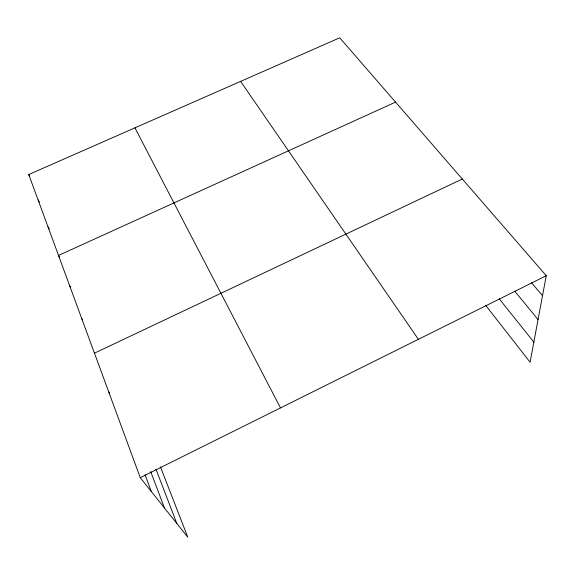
<?xml version="1.0" encoding="UTF-8"?>
<svg xmlns="http://www.w3.org/2000/svg" width="575" height="575" viewBox="0 0 575 575"><rect width="100%" height="100%" fill="white"/><g stroke="black" fill="none" stroke-linecap="round" stroke-linejoin="round"><path stroke-width="0.86" d="M160.432 466.835L187.788 537.194L140.25 477.667L28.75 174.534L339.724 37.806L546.25 275.713L530.092 362.221L485.724 305.411M140.25 477.667L546.25 275.713M94.458 353.165L462.3 179.012M395.557 102.12L58.506 255.437L59.469 256.939M531.544 282.756L542.512 295.708M515.035 291.561L538.056 319.571M499.201 298.792L533.844 342.103M108.589 391.589L109.624 393.034M240.609 81.384L418.384 339.315M81.672 318.406L82.671 319.894M69.712 285.897L70.675 287.371M47.984 226.823L49.364 229.022M38.087 199.906L39.452 202.134M28.75 174.534L29.656 176.029M134.938 127.844L280.485 407.905M155.976 469.2L176.827 523.466M150.664 471.536L164.479 508.005M145.072 474.763L151.326 491.539"/></g></svg>
